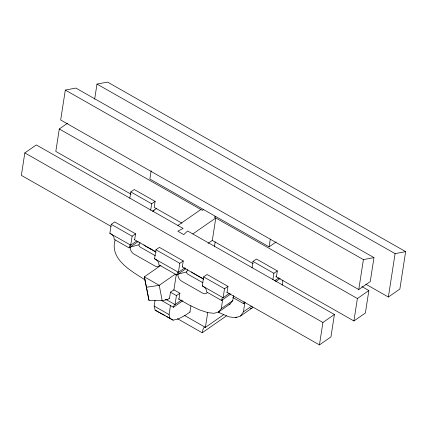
<?xml version="1.0" encoding="UTF-8"?>
<svg xmlns="http://www.w3.org/2000/svg" width="427" height="427" viewBox="0 0 427 427"><rect width="100%" height="100%" fill="white"/><g stroke="black" fill="none" stroke-linecap="round" stroke-linejoin="round"><path stroke-width="0.64" d="M226.833 292.239L319.444 344.909L330.936 336.93L334.41 314.486L187.597 230.986L183.743 234.599L177.787 231.21L183.124 228.44L36.311 144.94L24.825 152.919L21.35 175.369L111.068 226.395M67.493 123.275L59.289 128.975L55.814 151.425L131.062 194.221M65.31 90.07L60.677 119.998L358.771 289.543L370.262 281.564L373.967 257.62L75.873 88.074L65.31 90.07L363.404 259.616L373.967 257.62M94.65 99.208L96.993 84.082L107.556 82.091L405.65 251.631L399.859 289.042L388.373 297.021L365.827 284.201M136.661 241.052L130.715 245.183L109.851 233.313L111.239 224.335L114.687 221.939L135.551 233.809L134.628 239.793M115.151 239.883C109.291 259.392 131.73 271.246 145.132 279.963M129.803 198.325L130.795 191.915L134.243 189.519L155.113 201.389L154.184 207.373L181.998 223.193M135.551 233.809L132.108 236.206L130.715 245.183L130.251 245.039L129.808 245.456L129.109 247.873L114.201 239.398C114.489 236.611 112.157 234.428 109.851 233.313M151.158 170.704L149.866 179.041L269.101 246.859L276.13 241.976M150.672 210.196L151.665 203.78L155.113 201.389M184.902 267.804L178.411 272.309L154.563 258.746L155.956 249.768L159.399 247.372L183.247 260.934L182.324 266.923M190.122 311.94L185.35 315.254L178.208 319.017L173.111 320.154L155.156 310.189L154.152 306.079L155.044 300.309M169.54 298.195L170.464 292.212L173.912 289.816L179.874 293.21L178.945 299.194M170.063 318.665L169.055 314.555L170.448 305.577M173.848 290.216L176.26 274.652M183.247 260.934L179.804 263.331L178.411 272.309L177.942 272.164L177.504 272.586L176.799 275.004L158.919 264.831C159.207 262.045 156.869 259.862 154.563 258.746M179.874 293.21L176.426 295.601L175.038 304.579L165.906 299.386M189.946 312.062L190.922 305.764M229.614 293.232L223.129 297.742L202.259 285.871L203.647 276.893L207.095 274.497L227.965 286.368L227.036 292.351M212.315 240.433L215.79 217.989L192.812 233.953M214.466 246.379L215.165 241.89M207.698 312.623L205.414 327.37L184.154 315.281M218.976 312.607L219.174 311.347M178.465 298.916L189.38 305.129L199.457 309.879L207.682 312.607L214.06 313.306L218.592 311.972L221.277 308.614L222.664 299.637M227.965 286.368L224.517 288.764L223.129 297.742L222.659 297.598L222.221 298.014L221.517 300.432L206.609 291.956C206.898 289.17 204.565 286.987 202.259 285.871M218.592 311.972L230.078 303.992L232.763 300.635L233.558 295.5M218.741 312.473L229.027 316.855L235.699 317.725L240.502 316.055L243.422 311.854L244.81 302.876M252.026 267.841L253.019 261.425L256.462 259.034L277.331 270.899L276.402 276.888M269.101 246.859L270.296 239.163M272.89 279.706L273.883 273.296L277.331 270.899M282.13 285.167L282.925 280.037M319.444 344.909L322.919 322.465L334.41 314.486M275.767 276.525L353.908 320.965L357.383 298.521L368.869 290.541L361.92 286.586M358.771 289.543L363.404 259.616M368.869 290.541L365.395 312.986L353.908 320.965M388.373 297.021L395.087 253.627L96.993 84.082M161.257 300.352L173.426 307.275L174.344 304.579L175.038 304.579L181.523 300.074M177.386 318.649L202.195 332.761L202.83 329.847L204.031 327.365L204.944 327.087L205.414 327.37L223.796 314.603M232.768 297.48L243.662 303.677L244.164 301.675M159.458 265.557A5.69 3.838 55.2 0 1 154.9 265.978L134.03 254.108A5.69 3.838 55.2 0 1 130.256 247.078L138.978 244.783L140.083 242.509M207.154 292.682A5.69 3.838 55.2 0 1 202.595 293.103L181.726 281.238A5.69 3.838 55.2 0 1 177.952 274.203L186.674 271.908L187.779 269.634M240.502 316.055L251.989 308.075L252.72 307.024M152.439 211.258L156.762 208.253M129.109 247.873L138.118 241.613M177.91 225.472L200.882 209.513M203.465 209.598L202.371 210.356L59.289 128.975M215.389 216.382L214.295 217.14L357.383 298.521M161.016 265.252L144.326 276.851L148.996 300.384L162.191 300.629L167.469 299.631L169.636 298.126M208.098 243.363L212.475 240.321M175.385 274.107L159.228 285.327L146.456 287.264L144.326 276.851L159.228 285.327L162.191 300.629M176.799 275.004L185.814 268.738M173.426 307.275L182.969 300.645M221.517 300.432L230.868 293.936M221.277 308.614L232.763 300.635M274.657 280.769L278.98 277.769M243.662 303.677L245.253 302.572M275.655 281.655L280.24 278.468M202.195 332.761L226.523 315.857M243.422 311.854L251.626 306.154M235.699 317.725L236.793 316.962M250.19 308.7L251.989 308.075M228.947 304.323L230.078 303.992M395.087 253.627L405.65 251.631M165.495 299.594L167.469 299.631M155.156 310.189L165.084 315.59M130.795 191.915L151.665 203.78M253.019 261.425L273.883 273.296M212.096 240.31L253.195 263.683M24.825 152.919L322.919 322.465M111.239 224.335L132.108 236.206M155.956 249.768L179.804 263.331M203.647 276.893L224.517 288.764M134.222 239.563L156.218 252.074M182.265 266.891L203.679 279.071M155.375 251.733L145.522 246.128A5.69 3.838 55.2 0 1 143.862 244.815M203.647 279.189L193.212 273.253A5.69 3.838 55.2 0 1 191.558 271.94M155.311 255.698L140.237 247.126A1.895 1.281 55.2 0 1 138.978 244.783M203.006 282.823L187.933 274.251A1.895 1.281 55.2 0 1 186.674 271.908M170.464 292.212L176.426 295.601M154.152 306.079L169.055 314.555M166.231 316.242L173.111 320.154M150.79 248.567L151.11 249.4M146.456 287.264L148.996 300.384M153.458 211.44A9.954 6.72 55.2 0 1 154.136 209.999"/></g></svg>
